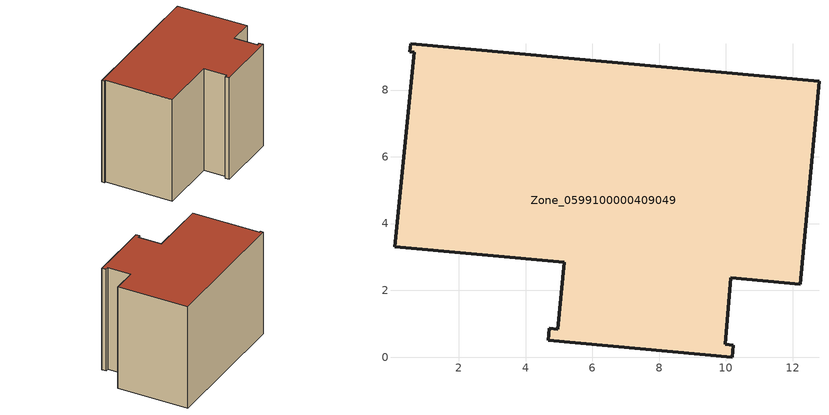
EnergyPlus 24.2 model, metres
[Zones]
Zone_0599100000409049
 floor ground (C_G): 9.97,0.38 10.22,0.36 10.19,0 4.67,0.5 4.7,0.86 4.96,0.84 5.15,2.84 0.07,3.3 0.66,9.13 0.53,9.14 0.55,9.38 12.79,8.26 12.23,2.18 10.14,2.37 z0
 wall outside (C_F): 10.22,0.36 9.97,0.38 10.14,2.37 12.23,2.18 12.79,8.26 0.55,9.38 0.53,9.14 0.66,9.13 0.07,3.3 5.15,2.84 4.96,0.84 4.7,0.86 4.67,0.5 10.19,0 10.22,0.36 z0:9.17
 roof outside (C_R): 10.14,2.37 12.23,2.18 12.79,8.26 0.55,9.38 0.53,9.14 0.66,9.13 0.07,3.3 5.15,2.84 4.96,0.84 4.7,0.86 4.67,0.5 10.19,0 10.22,0.36 9.97,0.38 z9.17
[BUILDING]
Pand.0599100000409049: North Axis=0; Terrain=City; Loads Convergence Tolerance Value=0.04; Temperature Convergence Tolerance Value=0.4; Solar Distribution=FullExterior; Maximum Number of Warmup Days=25; Minimum Number of Warmup Days=1
[Site:Location]
Rotterdam.The.Hague.AP_ZH_NLD Design_Conditions: Latitude=51.96; Longitude=4.45; Time Zone=1; Elevation=-4.5
[SITE:GROUNDTEMPERATURE:BUILDINGSURFACE]
18, 18, 18, 18, 18, 18, 18, 18, 18, 18, 18, 18
[MATERIAL] Thermal Absorptance=0.9; Solar Absorptance=0.7; Visible Absorptance=0.7
Name | Roughness | Thickness | Conductivity | Density | Specific Heat
G.TC.1992-2005 | MediumSmooth | 0.15 | 0.06 | 540 | 1210
F.TC.1992-2005 | Rough | 0.3 | 0.12 | 1920 | 840
R.TC.1992-2005 | MediumRough | 0.2 | 0.08 | 1500 | 1000
[CONSTRUCTION]
C_G: G.TC.1992-2005
C_F: F.TC.1992-2005
C_R: R.TC.1992-2005
[ZONE]
Zone_0599100000409049: Type=1; Multiplier=1; Ceiling Height=Autocalculate; Volume=Autocalculate; Floor Area=autocalculate; Part of Total Floor Area=Yes
[ZONEINFILTRATION:DESIGNFLOWRATE]
Infil_Zone_0599100000409049: Zone or ZoneList or Space or SpaceList=Zone_0599100000409049; Schedule=AlwaysOn; Design Flow Rate Calculation Method=Flow/Area; Flow Rate per Floor Area=0.0015; Constant Term Coefficient=1; Temperature Term Coefficient=0; Velocity Term Coefficient=0; Velocity Squared Term Coefficient=0
[HVACTEMPLATE:ZONE:IDEALLOADSAIRSYSTEM]
Zone_0599100000409049: Maximum Heating Supply Air Temperature=50; Minimum Cooling Supply Air Temperature=13; Maximum Heating Supply Air Humidity Ratio=0.0156; Minimum Cooling Supply Air Humidity Ratio=0.0077; Heating Limit=NoLimit; Cooling Limit=NoLimit; Dehumidification Control Type=ConstantSensibleHeatRatio; Cooling Sensible Heat Ratio=0.7; Dehumidification Setpoint=60; Humidification Control Type=None; Humidification Setpoint=30; Outdoor Air Method=None; Outdoor Air Flow Rate per Person=0.00944; Outdoor Air Flow Rate per Zone Floor Area=0; Outdoor Air Flow Rate per Zone=0; Demand Controlled Ventilation Type=None; Outdoor Air Economizer Type=NoEconomizer; Heat Recovery Type=None; Sensible Heat Recovery Effectiveness=0.7; Latent Heat Recovery Effectiveness=0.65
[ZONECONTROL:THERMOSTAT]
ThermostatControl_Zone_0599100000409049: Zone or ZoneList=Zone_0599100000409049; Control Type Schedule=DualSetpointControlType; Control 1=Thermostat_Zone_0599100000409049; Temperature Difference Between Cutout And Setpoint=0
[THERMOSTATSETPOINT:DUALSETPOINT]
Thermostat_Zone_0599100000409049: Heating Setpoint Temperature Schedule=HeatingSetpoint_Zone_0599100000409049; Cooling Setpoint Temperature Schedule=CoolingSetpoint_Zone_0599100000409049
[SCHEDULE:COMPACT]
HeatingSetpoint_Zone_0599100000409049: Through: 12/31, For: AllDays, Until: 24:00, 21
CoolingSetpoint_Zone_0599100000409049: Through: 12/31, For: AllDays, Until: 24:00, 24
DualSetpointControlType: Through: 12/31, For: AllDays, Until: 24:00, 4
AlwaysOn: Through: 12/31, For: AllDays, Until: 24:00, 1
